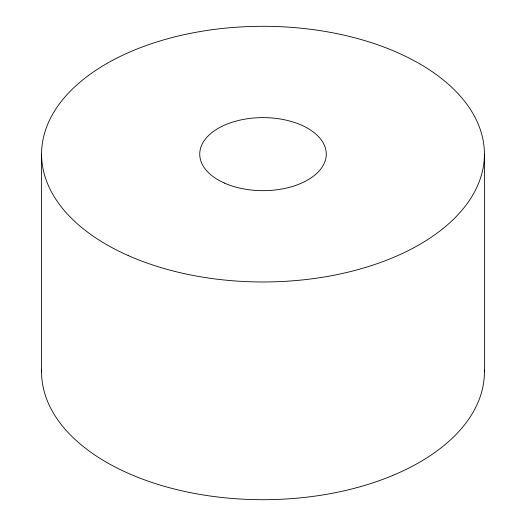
<?xml version="1.0" encoding="UTF-8"?>
<svg xmlns="http://www.w3.org/2000/svg" width="526" height="526" viewBox="0 0 526 526"><rect width="100%" height="100%" fill="white"/><g stroke="black" fill="none" stroke-linecap="round" stroke-linejoin="round"><path stroke-width="0.79" d="M484.426 154.138L484.426 371.862M41.574 154.138L41.574 371.862M484.387 369.476A221.426 127.838 0 0 1 263 499.7A221.426 127.838 0 0 1 41.613 369.476M224.49 183.114A63.265 36.524 0 0 0 325.725 158.905A63.265 36.524 0 0 0 238.791 120.395A63.265 36.524 0 0 0 224.49 183.114M128.206 255.557A221.426 127.838 0 0 0 482.526 170.825A221.426 127.838 0 0 0 178.268 36.031A221.426 127.838 0 0 0 128.206 255.557"/></g></svg>
